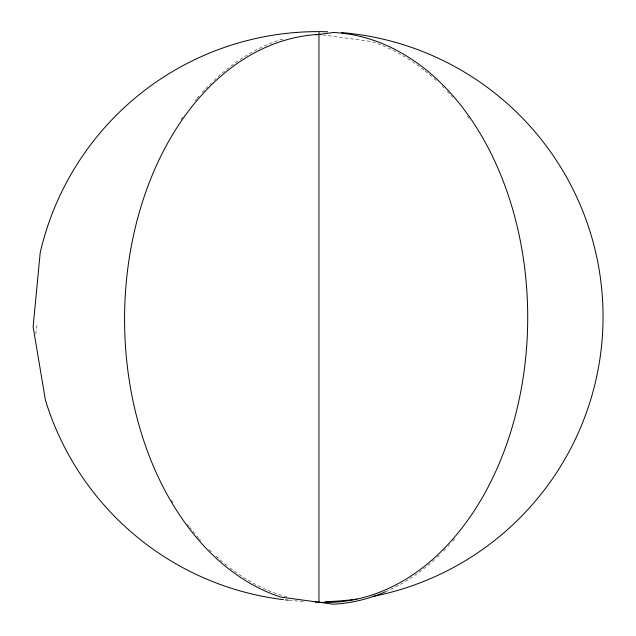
<?xml version="1.0" encoding="UTF-8"?>
<svg xmlns="http://www.w3.org/2000/svg" width="636" height="636" viewBox="0 0 636 636"><rect width="100%" height="100%" fill="white"/><g stroke="black" fill="none" stroke-linecap="round" stroke-linejoin="round"><path stroke-width="0.48" stroke-dasharray="3.18 2.39" d="M35.759 333.948L37.055 324.384M282.885 39.305L280.937 39.567A285.071 201.572 -90 0 0 212.011 82.402M322.794 34.94L371.345 41.507A285.071 201.572 90 0 1 424.355 70.373M286.931 596.997A285.071 201.572 -90 0 1 230.153 568.043M226.973 565.555A285.071 201.572 -90 0 1 214.316 554.552M211.55 551.897A285.071 201.572 -90 0 1 208.131 548.486M200.761 540.584A285.071 201.572 -90 0 1 199.45 539.097M198.79 538.342A285.071 201.572 -90 0 1 195.554 534.534M194.918 533.755A285.071 201.572 -90 0 1 189.878 527.443M189.258 526.64A285.071 201.572 -90 0 1 187.421 524.207M173.056 502.83A285.071 201.572 -90 0 1 171.577 500.357M180.95 119.624A285.071 201.572 -90 0 1 184.265 114.878M195.077 100.782A285.071 201.572 -90 0 1 196.373 99.232M197.025 98.461A285.071 201.572 -90 0 1 199.664 95.4M202.343 92.403A285.071 201.572 -90 0 1 205.054 89.461M205.746 88.738A285.071 201.572 -90 0 1 211.303 83.085M303.348 601.378A285.071 285.071 0 0 1 289.38 600.312M425.094 70.954A285.071 201.572 90 0 1 433.132 77.711M433.847 78.355A285.071 201.572 90 0 1 438.148 82.306M442.378 86.417A285.071 201.572 90 0 1 443.777 87.824M447.227 91.409A285.071 201.572 90 0 1 452.617 97.34M467.46 116.038A285.071 201.572 90 0 1 469.13 118.383M454.788 538.772A285.071 201.572 90 0 1 452.18 541.785M449.533 544.726A285.071 201.572 90 0 1 448.197 546.181M445.51 549.027A285.071 201.572 90 0 1 443.467 551.118M439.349 555.172A285.071 201.572 90 0 1 435.183 559.076M434.483 559.704A285.071 201.572 90 0 1 385.209 591.87"/><path stroke-width="0.95" d="M316.036 34.821L333.32 32.484A285.071 201.572 -90 0 1 527.506 330.259A285.071 201.572 -90 0 1 315.098 602.014M320.878 34.686L318.962 34.423A285.071 201.572 90 0 0 125.483 292.186A285.071 201.572 90 0 0 280.937 597.117L333.32 604.2A285.071 201.572 90 0 0 385.209 591.87M318.962 32.484L318.962 602.26M341.635 32.603A285.071 285.071 0 0 1 372.632 596.473M356.844 599.096A285.071 285.071 0 0 1 325.195 601.664M288.386 600.217A285.071 285.071 0 0 1 285.405 599.883M283.418 599.653A285.071 285.071 0 0 1 45.45 400.227L33.112 326.84L40.195 252.754A285.071 285.071 0 0 1 327.667 31.784"/></g></svg>
